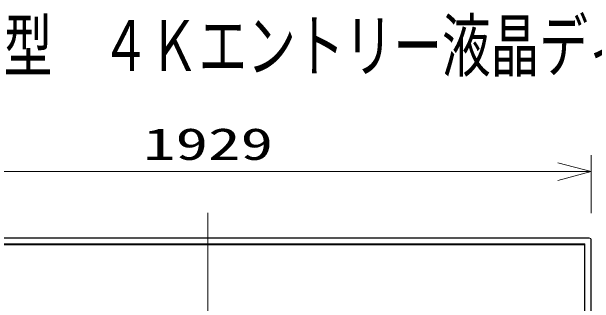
# Model space of a CAD drawing. Units: millimetres on the paper. Extents: x -63 to 65, y -59 to 59.
# Drawn here: x -23.88 to 20.09, y 37.38 to 59.4 of the extents above; entities that cross this region are included whole.
import ezdxf
from ezdxf.enums import TextEntityAlignment as Align

# ---------------------------------------------------------------- set-up
doc = ezdxf.new("R2010")
doc.units = ezdxf.units.MM
doc.linetypes.add('LONG_CHAIN', pattern=[21, 18, -1, 1, -1])
doc.layers.add('0-0_MOJI1', color=7, linetype='Continuous')
for name, color, linetype, lineweight in [('0-3_GAIKEI', 4, 'Continuous', 9), ('0-4_SUNPOU', 7, 'Continuous', 9), ('0-5_0', 7, 'Continuous', 9)]:
    doc.layers.add(name, color=color, linetype=linetype, lineweight=lineweight)
doc.styles.add('ＭＳ ゴシック', font='')
doc.styles.get('ＭＳ ゴシック').set_extended_font_data('MS Gothic')

# ---------------------------------------------------------------- blocks, each defined once
blk = doc.blocks.new('_Open30')
at = {"layer": '0-5_0'}
blk.add_line((0, 0), (-1, 0), dxfattribs=at)
blk.add_lwpolyline([(-1, 0.2679), (0, 0), (-1, -0.2679)], dxfattribs=at)

msp = doc.modelspace()

# ---------------------------------------------------------------- linework, layer by layer
at = {"layer": '0-3_GAIKEI', "color": 134, "linetype": 'LONG_CHAIN'}
msp.add_line((-9.09, 7.451), (-9.09, 44.2), dxfattribs=at)
at = {"layer": '0-3_GAIKEI', "color": 7}
for p, q in [((-37.891, 42.325), (19.71, 42.325)), ((19.845, 42.19), (19.845, 9.461))]:
    msp.add_line(p, q, dxfattribs=at)
at = {"layer": '0-3_GAIKEI'}
for p, q in [((19.71, 42.301), (-37.891, 42.301)), ((19.71, 42.301), (19.71, 42.325)), ((19.38, 41.86), (-37.561, 41.86)), ((19.38, 41.86), (19.38, 9.791)), ((19.821, 9.461), (19.821, 42.19)), ((19.845, 42.19), (19.821, 42.19))]:
    msp.add_line(p, q, dxfattribs=at)
for points in [[(19.335, 9.836), (19.335, 41.815), (-37.516, 41.815), (-37.516, 9.836)], [(-37.515, 9.851), (-37.515, 41.801), (19.335, 41.801), (19.335, 9.851)]]:
    msp.add_lwpolyline(points, close=True, dxfattribs=at)
at = {"layer": '0-3_GAIKEI', "color": 7}
msp.add_arc((19.71, 42.19), 0.135, 0, 90, dxfattribs=at)
at = {"layer": '0-3_GAIKEI'}
msp.add_arc((19.71, 42.19), 0.111, 0, 90, dxfattribs=at)
at = {"layer": '0-4_SUNPOU'}
for p, q in [((19.845, 44.178), (19.845, 48.575)), ((-35.526, 47.325), (17.345, 47.325))]:
    msp.add_line(p, q, dxfattribs=at)

# ---------------------------------------------------------------- block references
at = {"layer": '0-4_SUNPOU', "xscale": 2.5, "yscale": 2.5}
msp.add_blockref('_Open30', (19.845, 47.325), dxfattribs=at)

# ---------------------------------------------------------------- texts
at = {"layer": '0-0_MOJI1', "style": 'ＭＳ ゴシック', "width": 0.7}
msp.add_text('８６Ｖ型\u3000４Ｋエントリー液晶ディスプレイ（壁掛金具付）', height=3.848, dxfattribs=at).set_placement((-35.504, 53.753), align=Align.BOTTOM_LEFT)
at = {"layer": '0-4_SUNPOU', "style": 'ＭＳ ゴシック', "width": 1.5}
msp.add_text('1929', height=2.405, dxfattribs=at).set_placement((-13.971, 47.487), align=Align.BOTTOM_LEFT)

doc.saveas('drawing.dxf')
